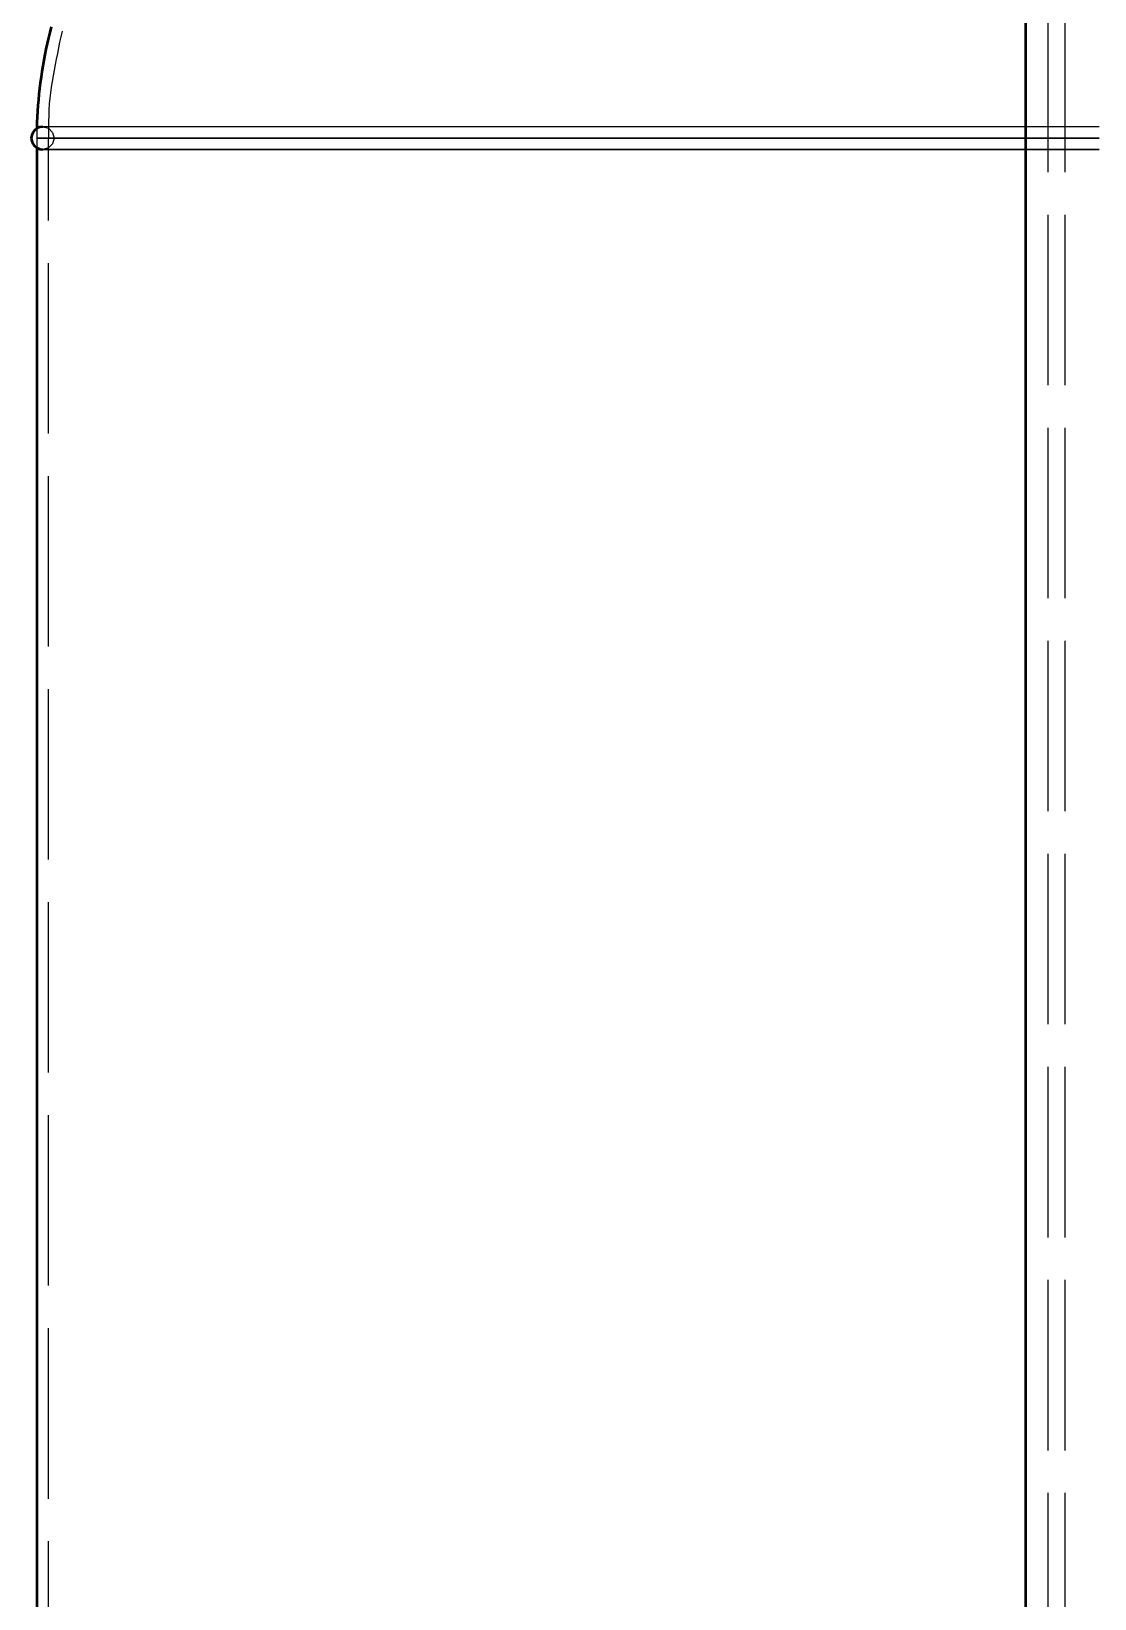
# Model space of a CAD drawing. Header units: millimetres. Extents: x 0 to 420, y 0 to 297.
# Drawn here: x 148.2 to 166.92, y 206.49 to 234.08 of the extents above; entities that cross this region are included whole.
import ezdxf

# ---------------------------------------------------------------- set-up
doc = ezdxf.new("R2010")
doc.units = ezdxf.units.MM
doc.linetypes.add('ISO02-TRAZOS', pattern=[3.75, 3, -0.75])
doc.layers.add('01-VISIBLE', color=7, linetype='CONTINUOUS', lineweight=50)
doc.layers.add('02-OCULTA', color=4, linetype='ISO02-TRAZOS', lineweight=25)

msp = doc.modelspace()

# ---------------------------------------------------------------- linework, layer by layer
at = {"layer": '01-VISIBLE'}
for p, q in [((165.698, 245.484), (165.698, 179.4)), ((148.298, 170.3), (148.298, 232.027))]:
    msp.add_line(p, q, dxfattribs=at)
for points in [[(148.3, 232.374), (148.303, 232.475), (148.307, 232.575), (148.313, 232.675), (148.32, 232.775), (148.328, 232.876), (148.338, 232.975), (148.349, 233.075), (148.361, 233.175), (148.375, 233.274), (148.389, 233.374), (148.406, 233.473), (148.423, 233.572), (148.442, 233.67), (148.462, 233.769), (148.483, 233.867), (148.505, 233.965), (148.529, 234.062), (148.554, 234.159)], [(148.398, 232.4), (148.347, 232.393), (148.298, 232.373), (148.257, 232.342), (148.225, 232.3), (148.205, 232.252), (148.198, 232.2)], [(148.198, 232.2), (148.205, 232.148), (148.225, 232.1), (148.257, 232.059), (148.298, 232.027), (148.347, 232.007), (148.398, 232)]]:
    msp.add_lwpolyline(points, dxfattribs=at)
at = {"layer": '02-OCULTA'}
for p, q in [((166.098, 141.6), (166.098, 244.395)), ((166.398, 141.6), (166.398, 244.395)), ((148.298, 232.027), (148.298, 232.2)), ((148.498, 137), (148.498, 232.2))]:
    msp.add_line(p, q, dxfattribs=at)
for points in [[(148.742, 234.083), (148.718, 233.985), (148.697, 233.887), (148.676, 233.789), (148.656, 233.691), (148.637, 233.593), (148.618, 233.494), (148.6, 233.396), (148.582, 233.297), (148.565, 233.198), (148.549, 233.1), (148.535, 233), (148.523, 232.901), (148.514, 232.801), (148.508, 232.701), (148.504, 232.601), (148.501, 232.501), (148.5, 232.401), (148.499, 232.3), (148.498, 232.2)], [(148.298, 232.2), (148.298, 232.229), (148.299, 232.258), (148.299, 232.287), (148.299, 232.316), (148.3, 232.345), (148.3, 232.374)], [(166.997, 232.4), (166.896, 232.4), (166.796, 232.4), (166.695, 232.4), (166.595, 232.4), (166.494, 232.4), (166.394, 232.4), (166.293, 232.4), (166.193, 232.4), (166.092, 232.4), (165.992, 232.4), (165.891, 232.4), (165.79, 232.4), (165.69, 232.4), (165.589, 232.4), (165.489, 232.4), (165.388, 232.4), (165.288, 232.4), (165.187, 232.4), (165.087, 232.4), (164.986, 232.4), (164.886, 232.4), (164.785, 232.4), (164.685, 232.4), (164.584, 232.4), (164.484, 232.4), (164.383, 232.4), (164.282, 232.4), (164.182, 232.4), (164.081, 232.4), (163.981, 232.4), (163.88, 232.4), (163.78, 232.4), (163.679, 232.4), (163.579, 232.4), (163.478, 232.4), (163.378, 232.4), (163.277, 232.4), (163.177, 232.4), (163.076, 232.4), (162.976, 232.4), (162.875, 232.4), (162.775, 232.4), (162.674, 232.4), (162.573, 232.4), (162.473, 232.4), (162.372, 232.4), (162.272, 232.4), (162.171, 232.4), (162.071, 232.4), (161.97, 232.4), (161.87, 232.4), (161.769, 232.4), (161.669, 232.4), (161.568, 232.4), (161.468, 232.4), (161.367, 232.4), (161.267, 232.4), (161.166, 232.4), (161.065, 232.4), (160.965, 232.4), (160.864, 232.4), (160.764, 232.4), (160.663, 232.4), (160.563, 232.4), (160.462, 232.4), (160.362, 232.4), (160.261, 232.4), (160.161, 232.4), (160.06, 232.4), (159.96, 232.4), (159.859, 232.4), (159.759, 232.4), (159.658, 232.4), (159.557, 232.4), (159.457, 232.4), (159.356, 232.4), (159.256, 232.4), (159.155, 232.4), (159.055, 232.4), (158.954, 232.4), (158.854, 232.4), (158.753, 232.4), (158.653, 232.4), (158.552, 232.4), (158.452, 232.4), (158.351, 232.4), (158.251, 232.4), (158.15, 232.4), (158.05, 232.4), (157.949, 232.4), (157.848, 232.4), (157.748, 232.4), (157.647, 232.4), (157.547, 232.4), (157.446, 232.4), (157.346, 232.4), (157.245, 232.4), (157.145, 232.4), (157.044, 232.4), (156.944, 232.4), (156.843, 232.4), (156.743, 232.4), (156.642, 232.4), (156.542, 232.4), (156.441, 232.4), (156.34, 232.4), (156.24, 232.4), (156.139, 232.4), (156.039, 232.4), (155.938, 232.4), (155.838, 232.4), (155.737, 232.4), (155.637, 232.4), (155.536, 232.4), (155.436, 232.4), (155.335, 232.4), (155.235, 232.4), (155.134, 232.4), (155.034, 232.4), (154.933, 232.4), (154.832, 232.4), (154.732, 232.4), (154.631, 232.4), (154.531, 232.4), (154.43, 232.4), (154.33, 232.4), (154.229, 232.4), (154.129, 232.4), (154.028, 232.4), (153.928, 232.4), (153.827, 232.4), (153.727, 232.4), (153.626, 232.4), (153.526, 232.4), (153.425, 232.4), (153.325, 232.4), (153.224, 232.4), (153.123, 232.4), (153.023, 232.4), (152.922, 232.4), (152.822, 232.4), (152.721, 232.4), (152.621, 232.4), (152.52, 232.4), (152.42, 232.4), (152.319, 232.4), (152.219, 232.4), (152.118, 232.4), (152.018, 232.4), (151.917, 232.4), (151.817, 232.4), (151.716, 232.4), (151.615, 232.4), (151.515, 232.4), (151.414, 232.4), (151.314, 232.4), (151.213, 232.4), (151.113, 232.4), (151.012, 232.4), (150.912, 232.4), (150.811, 232.4), (150.711, 232.4), (150.61, 232.4), (150.51, 232.4), (150.409, 232.4), (150.309, 232.4), (150.208, 232.4), (150.107, 232.4), (150.007, 232.4), (149.906, 232.4), (149.806, 232.4), (149.705, 232.4), (149.605, 232.4), (149.504, 232.4), (149.404, 232.4), (149.303, 232.4), (149.203, 232.4), (149.102, 232.4), (149.002, 232.4), (148.901, 232.4), (148.801, 232.4), (148.7, 232.4), (148.6, 232.4), (148.499, 232.4), (148.398, 232.4)], [(166.998, 232.4), (166.898, 232.4), (166.798, 232.4), (166.698, 232.4), (166.598, 232.4), (166.498, 232.4), (166.398, 232.4), (166.298, 232.4), (166.198, 232.4), (166.098, 232.4), (165.998, 232.4), (165.898, 232.4), (165.798, 232.4), (165.698, 232.4), (165.598, 232.4), (165.498, 232.4), (165.398, 232.4), (165.298, 232.4), (165.198, 232.4), (165.098, 232.4), (164.998, 232.4), (164.898, 232.4), (164.798, 232.4), (164.698, 232.4), (164.598, 232.4), (164.498, 232.4), (164.398, 232.4), (164.298, 232.4), (164.198, 232.4), (164.098, 232.4), (163.998, 232.4), (163.898, 232.4), (163.798, 232.4), (163.698, 232.4), (163.598, 232.4), (163.498, 232.4), (163.398, 232.4), (163.298, 232.4), (163.198, 232.4), (163.098, 232.4), (162.998, 232.4), (162.898, 232.4), (162.798, 232.4), (162.698, 232.4), (162.598, 232.4), (162.498, 232.4), (162.398, 232.4), (162.298, 232.4), (162.198, 232.4), (162.098, 232.4), (161.998, 232.4), (161.898, 232.4), (161.798, 232.4), (161.698, 232.4), (161.598, 232.4), (161.498, 232.4), (161.398, 232.4), (161.298, 232.4), (161.198, 232.4), (161.098, 232.4), (160.998, 232.4), (160.898, 232.4), (160.798, 232.4), (160.698, 232.4), (160.598, 232.4), (160.498, 232.4), (160.398, 232.4), (160.298, 232.4), (160.198, 232.4), (160.098, 232.4), (159.998, 232.4), (159.898, 232.4), (159.798, 232.4), (159.698, 232.4), (159.598, 232.4), (159.498, 232.4), (159.398, 232.4), (159.298, 232.4), (159.198, 232.4), (159.098, 232.4), (158.998, 232.4), (158.898, 232.4), (158.798, 232.4), (158.698, 232.4), (158.598, 232.4), (158.498, 232.4), (158.398, 232.4), (158.298, 232.4), (158.198, 232.4), (158.098, 232.4), (157.998, 232.4), (157.898, 232.4), (157.798, 232.4), (157.698, 232.4), (157.598, 232.4), (157.498, 232.4), (157.398, 232.4), (157.298, 232.4), (157.198, 232.4), (157.098, 232.4), (156.998, 232.4), (156.898, 232.4), (156.798, 232.4), (156.698, 232.4), (156.598, 232.4), (156.498, 232.4), (156.398, 232.4), (156.298, 232.4), (156.198, 232.4), (156.098, 232.4), (155.998, 232.4), (155.898, 232.4), (155.798, 232.4), (155.698, 232.4), (155.598, 232.4), (155.498, 232.4), (155.398, 232.4), (155.298, 232.4), (155.198, 232.4), (155.098, 232.4), (154.998, 232.4), (154.898, 232.4), (154.798, 232.4), (154.698, 232.4), (154.598, 232.4), (154.498, 232.4), (154.398, 232.4), (154.298, 232.4), (154.198, 232.4), (154.098, 232.4), (153.998, 232.4), (153.898, 232.4), (153.798, 232.4), (153.698, 232.4), (153.598, 232.4), (153.498, 232.4), (153.398, 232.4), (153.298, 232.4), (153.198, 232.4), (153.098, 232.4), (152.998, 232.4), (152.898, 232.4), (152.798, 232.4), (152.698, 232.4), (152.598, 232.4), (152.498, 232.4), (152.398, 232.4), (152.298, 232.4), (152.198, 232.4), (152.098, 232.4), (151.998, 232.4), (151.898, 232.4), (151.798, 232.4), (151.698, 232.4), (151.598, 232.4), (151.498, 232.4), (151.398, 232.4), (151.298, 232.4), (151.198, 232.4), (151.098, 232.4), (150.998, 232.4), (150.898, 232.4), (150.798, 232.4), (150.698, 232.4), (150.598, 232.4), (150.498, 232.4), (150.398, 232.4), (150.298, 232.4), (150.198, 232.4), (150.098, 232.4), (149.998, 232.4), (149.898, 232.4), (149.798, 232.4), (149.698, 232.4), (149.598, 232.4), (149.498, 232.4), (149.398, 232.4), (149.298, 232.4), (149.198, 232.4), (149.098, 232.4), (148.998, 232.4), (148.898, 232.4), (148.798, 232.4), (148.698, 232.4), (148.598, 232.4), (148.498, 232.4), (148.398, 232.4)], [(148.398, 232.4), (148.498, 232.373), (148.572, 232.3), (148.598, 232.2), (148.572, 232.1), (148.498, 232.027), (148.398, 232)], [(166.998, 232.2), (166.898, 232.2), (166.798, 232.2), (166.698, 232.2), (166.598, 232.2), (166.498, 232.2), (166.398, 232.2), (166.298, 232.2), (166.198, 232.2), (166.098, 232.2), (165.998, 232.2), (165.898, 232.2), (165.798, 232.2), (165.698, 232.2), (165.598, 232.2), (165.498, 232.2), (165.398, 232.2), (165.298, 232.2), (165.198, 232.2), (165.098, 232.2), (164.998, 232.2), (164.898, 232.2), (164.798, 232.2), (164.698, 232.2), (164.598, 232.2), (164.498, 232.2), (164.398, 232.2), (164.298, 232.2), (164.198, 232.2), (164.098, 232.2), (163.998, 232.2), (163.898, 232.2), (163.798, 232.2), (163.698, 232.2), (163.598, 232.2), (163.498, 232.2), (163.398, 232.2), (163.298, 232.2), (163.198, 232.2), (163.098, 232.2), (162.998, 232.2), (162.898, 232.2), (162.798, 232.2), (162.698, 232.2), (162.598, 232.2), (162.498, 232.2), (162.398, 232.2), (162.298, 232.2), (162.198, 232.2), (162.098, 232.2), (161.998, 232.2), (161.898, 232.2), (161.798, 232.2), (161.698, 232.2), (161.598, 232.2), (161.498, 232.2), (161.398, 232.2), (161.298, 232.2), (161.198, 232.2), (161.098, 232.2), (160.998, 232.2), (160.898, 232.2), (160.798, 232.2), (160.698, 232.2), (160.598, 232.2), (160.498, 232.2), (160.398, 232.2), (160.298, 232.2), (160.198, 232.2), (160.098, 232.2), (159.998, 232.2), (159.898, 232.2), (159.798, 232.2), (159.698, 232.2), (159.598, 232.2), (159.498, 232.2), (159.398, 232.2), (159.298, 232.2), (159.198, 232.2), (159.098, 232.2), (158.998, 232.2), (158.898, 232.2), (158.798, 232.2), (158.698, 232.2), (158.598, 232.2), (158.498, 232.2), (158.398, 232.2), (158.298, 232.2), (158.198, 232.2), (158.098, 232.2), (157.998, 232.2), (157.898, 232.2), (157.798, 232.2), (157.698, 232.2), (157.598, 232.2), (157.498, 232.2), (157.398, 232.2), (157.298, 232.2), (157.198, 232.2), (157.098, 232.2), (156.998, 232.2), (156.898, 232.2), (156.798, 232.2), (156.698, 232.2), (156.598, 232.2), (156.498, 232.2), (156.398, 232.2), (156.298, 232.2), (156.198, 232.2), (156.098, 232.2), (155.998, 232.2), (155.898, 232.2), (155.798, 232.2), (155.698, 232.2), (155.598, 232.2), (155.498, 232.2), (155.398, 232.2), (155.298, 232.2), (155.198, 232.2), (155.098, 232.2), (154.998, 232.2), (154.898, 232.2), (154.798, 232.2), (154.698, 232.2), (154.598, 232.2), (154.498, 232.2), (154.398, 232.2), (154.298, 232.2), (154.198, 232.2), (154.098, 232.2), (153.998, 232.2), (153.898, 232.2), (153.798, 232.2), (153.698, 232.2), (153.598, 232.2), (153.498, 232.2), (153.398, 232.2), (153.298, 232.2), (153.198, 232.2), (153.098, 232.2), (152.998, 232.2), (152.898, 232.2), (152.798, 232.2), (152.698, 232.2), (152.598, 232.2), (152.498, 232.2), (152.398, 232.2), (152.298, 232.2), (152.198, 232.2), (152.098, 232.2), (151.998, 232.2), (151.898, 232.2), (151.798, 232.2), (151.698, 232.2), (151.598, 232.2), (151.498, 232.2), (151.398, 232.2), (151.298, 232.2), (151.198, 232.2), (151.098, 232.2), (150.998, 232.2), (150.898, 232.2), (150.798, 232.2), (150.698, 232.2), (150.598, 232.2), (150.498, 232.2), (150.398, 232.2), (150.298, 232.2), (150.198, 232.2), (150.098, 232.2), (149.998, 232.2), (149.898, 232.2), (149.798, 232.2), (149.698, 232.2), (149.598, 232.2), (149.498, 232.2), (149.398, 232.2), (149.298, 232.2), (149.198, 232.2), (149.098, 232.2), (148.998, 232.2), (148.898, 232.2), (148.798, 232.2), (148.698, 232.2), (148.598, 232.2), (148.498, 232.2), (148.398, 232.2), (148.298, 232.2)], [(148.298, 232.2), (148.398, 232.2), (148.498, 232.2), (148.598, 232.2), (148.698, 232.2), (148.798, 232.2), (148.898, 232.2), (148.998, 232.2), (149.098, 232.2), (149.198, 232.2), (149.298, 232.2), (149.398, 232.2), (149.498, 232.2), (149.598, 232.2), (149.698, 232.2), (149.798, 232.2), (149.898, 232.2), (149.998, 232.2), (150.098, 232.2), (150.198, 232.2), (150.298, 232.2), (150.398, 232.2), (150.498, 232.2), (150.598, 232.2), (150.698, 232.2), (150.798, 232.2), (150.898, 232.2), (150.998, 232.2), (151.098, 232.2), (151.198, 232.2), (151.298, 232.2), (151.398, 232.2), (151.498, 232.2), (151.598, 232.2), (151.698, 232.2), (151.798, 232.2), (151.898, 232.2), (151.998, 232.2), (152.098, 232.2), (152.198, 232.2), (152.298, 232.2), (152.398, 232.2), (152.498, 232.2), (152.598, 232.2), (152.698, 232.2), (152.798, 232.2), (152.898, 232.2), (152.998, 232.2), (153.098, 232.2), (153.198, 232.2), (153.298, 232.2), (153.398, 232.2), (153.498, 232.2), (153.598, 232.2), (153.698, 232.2), (153.798, 232.2), (153.898, 232.2), (153.998, 232.2), (154.098, 232.2), (154.198, 232.2), (154.298, 232.2), (154.398, 232.2), (154.498, 232.2), (154.598, 232.2), (154.698, 232.2), (154.798, 232.2), (154.898, 232.2), (154.998, 232.2), (155.098, 232.2), (155.198, 232.2), (155.298, 232.2), (155.398, 232.2), (155.498, 232.2), (155.598, 232.2), (155.698, 232.2), (155.798, 232.2), (155.898, 232.2), (155.998, 232.2), (156.098, 232.2), (156.198, 232.2), (156.298, 232.2), (156.398, 232.2), (156.498, 232.2), (156.598, 232.2), (156.698, 232.2), (156.798, 232.2), (156.898, 232.2), (156.998, 232.2), (157.098, 232.2), (157.198, 232.2), (157.298, 232.2), (157.398, 232.2), (157.498, 232.2), (157.598, 232.2), (157.698, 232.2), (157.798, 232.2), (157.898, 232.2), (157.998, 232.2), (158.098, 232.2), (158.198, 232.2), (158.298, 232.2), (158.398, 232.2), (158.498, 232.2), (158.598, 232.2), (158.698, 232.2), (158.798, 232.2), (158.898, 232.2), (158.998, 232.2), (159.098, 232.2), (159.198, 232.2), (159.298, 232.2), (159.398, 232.2), (159.498, 232.2), (159.598, 232.2), (159.698, 232.2), (159.798, 232.2), (159.898, 232.2), (159.998, 232.2), (160.098, 232.2), (160.198, 232.2), (160.298, 232.2), (160.398, 232.2), (160.498, 232.2), (160.598, 232.2), (160.698, 232.2), (160.798, 232.2), (160.898, 232.2), (160.998, 232.2), (161.098, 232.2), (161.198, 232.2), (161.298, 232.2), (161.398, 232.2), (161.498, 232.2), (161.598, 232.2), (161.698, 232.2), (161.798, 232.2), (161.898, 232.2), (161.998, 232.2), (162.098, 232.2), (162.198, 232.2), (162.298, 232.2), (162.398, 232.2), (162.498, 232.2), (162.598, 232.2), (162.698, 232.2), (162.798, 232.2), (162.898, 232.2), (162.998, 232.2), (163.098, 232.2), (163.198, 232.2), (163.298, 232.2), (163.398, 232.2), (163.498, 232.2), (163.598, 232.2), (163.698, 232.2), (163.798, 232.2), (163.898, 232.2), (163.998, 232.2), (164.098, 232.2), (164.198, 232.2), (164.298, 232.2), (164.398, 232.2), (164.498, 232.2), (164.598, 232.2), (164.698, 232.2), (164.798, 232.2), (164.898, 232.2), (164.998, 232.2), (165.098, 232.2), (165.198, 232.2), (165.298, 232.2), (165.398, 232.2), (165.498, 232.2), (165.598, 232.2), (165.698, 232.2), (165.798, 232.2), (165.898, 232.2), (165.998, 232.2), (166.098, 232.2), (166.198, 232.2), (166.298, 232.2), (166.398, 232.2), (166.498, 232.2), (166.598, 232.2), (166.698, 232.2), (166.798, 232.2), (166.898, 232.2), (166.998, 232.2)], [(166.998, 232.2), (166.898, 232.2), (166.798, 232.2), (166.698, 232.2), (166.598, 232.2), (166.498, 232.2), (166.398, 232.2), (166.298, 232.2), (166.198, 232.2), (166.098, 232.2), (165.998, 232.2), (165.898, 232.2), (165.798, 232.2), (165.698, 232.2), (165.598, 232.2), (165.498, 232.2), (165.398, 232.2), (165.298, 232.2), (165.198, 232.2), (165.098, 232.2), (164.998, 232.2), (164.898, 232.2), (164.798, 232.2), (164.698, 232.2), (164.598, 232.2), (164.498, 232.2), (164.398, 232.2), (164.298, 232.2), (164.198, 232.2), (164.098, 232.2), (163.998, 232.2), (163.898, 232.2), (163.798, 232.2), (163.698, 232.2), (163.598, 232.2), (163.498, 232.2), (163.398, 232.2), (163.298, 232.2), (163.198, 232.2), (163.098, 232.2), (162.998, 232.2), (162.898, 232.2), (162.798, 232.2), (162.698, 232.2), (162.598, 232.2), (162.498, 232.2), (162.398, 232.2), (162.298, 232.2), (162.198, 232.2), (162.098, 232.2), (161.998, 232.2), (161.898, 232.2), (161.798, 232.2), (161.698, 232.2), (161.598, 232.2), (161.498, 232.2), (161.398, 232.2), (161.298, 232.2), (161.198, 232.2), (161.098, 232.2), (160.998, 232.2), (160.898, 232.2), (160.798, 232.2), (160.698, 232.2), (160.598, 232.2), (160.498, 232.2), (160.398, 232.2), (160.298, 232.2), (160.198, 232.2), (160.098, 232.2), (159.998, 232.2), (159.898, 232.2), (159.798, 232.2), (159.698, 232.2), (159.598, 232.2), (159.498, 232.2), (159.398, 232.2), (159.298, 232.2), (159.198, 232.2), (159.098, 232.2), (158.998, 232.2), (158.898, 232.2), (158.798, 232.2), (158.698, 232.2), (158.598, 232.2), (158.498, 232.2), (158.398, 232.2), (158.298, 232.2), (158.198, 232.2), (158.098, 232.2), (157.998, 232.2), (157.898, 232.2), (157.798, 232.2), (157.698, 232.2), (157.598, 232.2), (157.498, 232.2), (157.398, 232.2), (157.298, 232.2), (157.198, 232.2), (157.098, 232.2), (156.998, 232.2), (156.898, 232.2), (156.798, 232.2), (156.698, 232.2), (156.598, 232.2), (156.498, 232.2), (156.398, 232.2), (156.298, 232.2), (156.198, 232.2), (156.098, 232.2), (155.998, 232.2), (155.898, 232.2), (155.798, 232.2), (155.698, 232.2), (155.598, 232.2), (155.498, 232.2), (155.398, 232.2), (155.298, 232.2), (155.198, 232.2), (155.098, 232.2), (154.998, 232.2), (154.898, 232.2), (154.798, 232.2), (154.698, 232.2), (154.598, 232.2), (154.498, 232.2), (154.398, 232.2), (154.298, 232.2), (154.198, 232.2), (154.098, 232.2), (153.998, 232.2), (153.898, 232.2), (153.798, 232.2), (153.698, 232.2), (153.598, 232.2), (153.498, 232.2), (153.398, 232.2), (153.298, 232.2), (153.198, 232.2), (153.098, 232.2), (152.998, 232.2), (152.898, 232.2), (152.798, 232.2), (152.698, 232.2), (152.598, 232.2), (152.498, 232.2), (152.398, 232.2), (152.298, 232.2), (152.198, 232.2), (152.098, 232.2), (151.998, 232.2), (151.898, 232.2), (151.798, 232.2), (151.698, 232.2), (151.598, 232.2), (151.498, 232.2), (151.398, 232.2), (151.298, 232.2), (151.198, 232.2), (151.098, 232.2), (150.998, 232.2), (150.898, 232.2), (150.798, 232.2), (150.698, 232.2), (150.598, 232.2), (150.498, 232.2), (150.398, 232.2), (150.298, 232.2), (150.198, 232.2), (150.098, 232.2), (149.998, 232.2), (149.898, 232.2), (149.798, 232.2), (149.698, 232.2), (149.598, 232.2), (149.498, 232.2), (149.398, 232.2), (149.298, 232.2), (149.198, 232.2), (149.098, 232.2), (148.998, 232.2), (148.898, 232.2), (148.798, 232.2), (148.698, 232.2), (148.598, 232.2), (148.498, 232.2), (148.398, 232.2), (148.298, 232.2)], [(148.298, 232.2), (148.398, 232.2), (148.498, 232.2), (148.598, 232.2), (148.698, 232.2), (148.798, 232.2), (148.898, 232.2), (148.998, 232.2), (149.098, 232.2), (149.198, 232.2), (149.298, 232.2), (149.398, 232.2), (149.498, 232.2), (149.598, 232.2), (149.698, 232.2), (149.798, 232.2), (149.898, 232.2), (149.998, 232.2), (150.098, 232.2), (150.198, 232.2), (150.298, 232.2), (150.398, 232.2), (150.498, 232.2), (150.598, 232.2), (150.698, 232.2), (150.798, 232.2), (150.898, 232.2), (150.998, 232.2), (151.098, 232.2), (151.198, 232.2), (151.298, 232.2), (151.398, 232.2), (151.498, 232.2), (151.598, 232.2), (151.698, 232.2), (151.798, 232.2), (151.898, 232.2), (151.998, 232.2), (152.098, 232.2), (152.198, 232.2), (152.298, 232.2), (152.398, 232.2), (152.498, 232.2), (152.598, 232.2), (152.698, 232.2), (152.798, 232.2), (152.898, 232.2), (152.998, 232.2), (153.098, 232.2), (153.198, 232.2), (153.298, 232.2), (153.398, 232.2), (153.498, 232.2), (153.598, 232.2), (153.698, 232.2), (153.798, 232.2), (153.898, 232.2), (153.998, 232.2), (154.098, 232.2), (154.198, 232.2), (154.298, 232.2), (154.398, 232.2), (154.498, 232.2), (154.598, 232.2), (154.698, 232.2), (154.798, 232.2), (154.898, 232.2), (154.998, 232.2), (155.098, 232.2), (155.198, 232.2), (155.298, 232.2), (155.398, 232.2), (155.498, 232.2), (155.598, 232.2), (155.698, 232.2), (155.798, 232.2), (155.898, 232.2), (155.998, 232.2), (156.098, 232.2), (156.198, 232.2), (156.298, 232.2), (156.398, 232.2), (156.498, 232.2), (156.598, 232.2), (156.698, 232.2), (156.798, 232.2), (156.898, 232.2), (156.998, 232.2), (157.098, 232.2), (157.198, 232.2), (157.298, 232.2), (157.398, 232.2), (157.498, 232.2), (157.598, 232.2), (157.698, 232.2), (157.798, 232.2), (157.898, 232.2), (157.998, 232.2), (158.098, 232.2), (158.198, 232.2), (158.298, 232.2), (158.398, 232.2), (158.498, 232.2), (158.598, 232.2), (158.698, 232.2), (158.798, 232.2), (158.898, 232.2), (158.998, 232.2), (159.098, 232.2), (159.198, 232.2), (159.298, 232.2), (159.398, 232.2), (159.498, 232.2), (159.598, 232.2), (159.698, 232.2), (159.798, 232.2), (159.898, 232.2), (159.998, 232.2), (160.098, 232.2), (160.198, 232.2), (160.298, 232.2), (160.398, 232.2), (160.498, 232.2), (160.598, 232.2), (160.698, 232.2), (160.798, 232.2), (160.898, 232.2), (160.998, 232.2), (161.098, 232.2), (161.198, 232.2), (161.298, 232.2), (161.398, 232.2), (161.498, 232.2), (161.598, 232.2), (161.698, 232.2), (161.798, 232.2), (161.898, 232.2), (161.998, 232.2), (162.098, 232.2), (162.198, 232.2), (162.298, 232.2), (162.398, 232.2), (162.498, 232.2), (162.598, 232.2), (162.698, 232.2), (162.798, 232.2), (162.898, 232.2), (162.998, 232.2), (163.098, 232.2), (163.198, 232.2), (163.298, 232.2), (163.398, 232.2), (163.498, 232.2), (163.598, 232.2), (163.698, 232.2), (163.798, 232.2), (163.898, 232.2), (163.998, 232.2), (164.098, 232.2), (164.198, 232.2), (164.298, 232.2), (164.398, 232.2), (164.498, 232.2), (164.598, 232.2), (164.698, 232.2), (164.798, 232.2), (164.898, 232.2), (164.998, 232.2), (165.098, 232.2), (165.198, 232.2), (165.298, 232.2), (165.398, 232.2), (165.498, 232.2), (165.598, 232.2), (165.698, 232.2), (165.798, 232.2), (165.898, 232.2), (165.998, 232.2), (166.098, 232.2), (166.198, 232.2), (166.298, 232.2), (166.398, 232.2), (166.498, 232.2), (166.598, 232.2), (166.698, 232.2), (166.798, 232.2), (166.898, 232.2), (166.998, 232.2)], [(166.998, 232.2), (166.898, 232.2), (166.798, 232.2), (166.698, 232.2), (166.598, 232.2), (166.498, 232.2), (166.398, 232.2), (166.298, 232.2), (166.198, 232.2), (166.098, 232.2), (165.998, 232.2), (165.898, 232.2), (165.798, 232.2), (165.698, 232.2), (165.598, 232.2), (165.498, 232.2), (165.398, 232.2), (165.298, 232.2), (165.198, 232.2), (165.098, 232.2), (164.998, 232.2), (164.898, 232.2), (164.798, 232.2), (164.698, 232.2), (164.598, 232.2), (164.498, 232.2), (164.398, 232.2), (164.298, 232.2), (164.198, 232.2), (164.098, 232.2), (163.998, 232.2), (163.898, 232.2), (163.798, 232.2), (163.698, 232.2), (163.598, 232.2), (163.498, 232.2), (163.398, 232.2), (163.298, 232.2), (163.198, 232.2), (163.098, 232.2), (162.998, 232.2), (162.898, 232.2), (162.798, 232.2), (162.698, 232.2), (162.598, 232.2), (162.498, 232.2), (162.398, 232.2), (162.298, 232.2), (162.198, 232.2), (162.098, 232.2), (161.998, 232.2), (161.898, 232.2), (161.798, 232.2), (161.698, 232.2), (161.598, 232.2), (161.498, 232.2), (161.398, 232.2), (161.298, 232.2), (161.198, 232.2), (161.098, 232.2), (160.998, 232.2), (160.898, 232.2), (160.798, 232.2), (160.698, 232.2), (160.598, 232.2), (160.498, 232.2), (160.398, 232.2), (160.298, 232.2), (160.198, 232.2), (160.098, 232.2), (159.998, 232.2), (159.898, 232.2), (159.798, 232.2), (159.698, 232.2), (159.598, 232.2), (159.498, 232.2), (159.398, 232.2), (159.298, 232.2), (159.198, 232.2), (159.098, 232.2), (158.998, 232.2), (158.898, 232.2), (158.798, 232.2), (158.698, 232.2), (158.598, 232.2), (158.498, 232.2), (158.398, 232.2), (158.298, 232.2), (158.198, 232.2), (158.098, 232.2), (157.998, 232.2), (157.898, 232.2), (157.798, 232.2), (157.698, 232.2), (157.598, 232.2), (157.498, 232.2), (157.398, 232.2), (157.298, 232.2), (157.198, 232.2), (157.098, 232.2), (156.998, 232.2), (156.898, 232.2), (156.798, 232.2), (156.698, 232.2), (156.598, 232.2), (156.498, 232.2), (156.398, 232.2), (156.298, 232.2), (156.198, 232.2), (156.098, 232.2), (155.998, 232.2), (155.898, 232.2), (155.798, 232.2), (155.698, 232.2), (155.598, 232.2), (155.498, 232.2), (155.398, 232.2), (155.298, 232.2), (155.198, 232.2), (155.098, 232.2), (154.998, 232.2), (154.898, 232.2), (154.798, 232.2), (154.698, 232.2), (154.598, 232.2), (154.498, 232.2), (154.398, 232.2), (154.298, 232.2), (154.198, 232.2), (154.098, 232.2), (153.998, 232.2), (153.898, 232.2), (153.798, 232.2), (153.698, 232.2), (153.598, 232.2), (153.498, 232.2), (153.398, 232.2), (153.298, 232.2), (153.198, 232.2), (153.098, 232.2), (152.998, 232.2), (152.898, 232.2), (152.798, 232.2), (152.698, 232.2), (152.598, 232.2), (152.498, 232.2), (152.398, 232.2), (152.298, 232.2), (152.198, 232.2), (152.098, 232.2), (151.998, 232.2), (151.898, 232.2), (151.798, 232.2), (151.698, 232.2), (151.598, 232.2), (151.498, 232.2), (151.398, 232.2), (151.298, 232.2), (151.198, 232.2), (151.098, 232.2), (150.998, 232.2), (150.898, 232.2), (150.798, 232.2), (150.698, 232.2), (150.598, 232.2), (150.498, 232.2), (150.398, 232.2), (150.298, 232.2), (150.198, 232.2), (150.098, 232.2), (149.998, 232.2), (149.898, 232.2), (149.798, 232.2), (149.698, 232.2), (149.598, 232.2), (149.498, 232.2), (149.398, 232.2), (149.298, 232.2), (149.198, 232.2), (149.098, 232.2), (148.998, 232.2), (148.898, 232.2), (148.798, 232.2), (148.698, 232.2), (148.598, 232.2), (148.498, 232.2)], [(148.498, 232.2), (148.598, 232.2), (148.698, 232.2), (148.798, 232.2), (148.898, 232.2), (148.998, 232.2), (149.098, 232.2), (149.198, 232.2), (149.298, 232.2), (149.398, 232.2), (149.498, 232.2), (149.598, 232.2), (149.698, 232.2), (149.798, 232.2), (149.898, 232.2), (149.998, 232.2), (150.098, 232.2), (150.198, 232.2), (150.298, 232.2), (150.398, 232.2), (150.498, 232.2), (150.598, 232.2), (150.698, 232.2), (150.798, 232.2), (150.898, 232.2), (150.998, 232.2), (151.098, 232.2), (151.198, 232.2), (151.298, 232.2), (151.398, 232.2), (151.498, 232.2), (151.598, 232.2), (151.698, 232.2), (151.798, 232.2), (151.898, 232.2), (151.998, 232.2), (152.098, 232.2), (152.198, 232.2), (152.298, 232.2), (152.398, 232.2), (152.498, 232.2), (152.598, 232.2), (152.698, 232.2), (152.798, 232.2), (152.898, 232.2), (152.998, 232.2), (153.098, 232.2), (153.198, 232.2), (153.298, 232.2), (153.398, 232.2), (153.498, 232.2), (153.598, 232.2), (153.698, 232.2), (153.798, 232.2), (153.898, 232.2), (153.998, 232.2), (154.098, 232.2), (154.198, 232.2), (154.298, 232.2), (154.398, 232.2), (154.498, 232.2), (154.598, 232.2), (154.698, 232.2), (154.798, 232.2), (154.898, 232.2), (154.998, 232.2), (155.098, 232.2), (155.198, 232.2), (155.298, 232.2), (155.398, 232.2), (155.498, 232.2), (155.598, 232.2), (155.698, 232.2), (155.798, 232.2), (155.898, 232.2), (155.998, 232.2), (156.098, 232.2), (156.198, 232.2), (156.298, 232.2), (156.398, 232.2), (156.498, 232.2), (156.598, 232.2), (156.698, 232.2), (156.798, 232.2), (156.898, 232.2), (156.998, 232.2), (157.098, 232.2), (157.198, 232.2), (157.298, 232.2), (157.398, 232.2), (157.498, 232.2), (157.598, 232.2), (157.698, 232.2), (157.798, 232.2), (157.898, 232.2), (157.998, 232.2), (158.098, 232.2), (158.198, 232.2), (158.298, 232.2), (158.398, 232.2), (158.498, 232.2), (158.598, 232.2), (158.698, 232.2), (158.798, 232.2), (158.898, 232.2), (158.998, 232.2), (159.098, 232.2), (159.198, 232.2), (159.298, 232.2), (159.398, 232.2), (159.498, 232.2), (159.598, 232.2), (159.698, 232.2), (159.798, 232.2), (159.898, 232.2), (159.998, 232.2), (160.098, 232.2), (160.198, 232.2), (160.298, 232.2), (160.398, 232.2), (160.498, 232.2), (160.598, 232.2), (160.698, 232.2), (160.798, 232.2), (160.898, 232.2), (160.998, 232.2), (161.098, 232.2), (161.198, 232.2), (161.298, 232.2), (161.398, 232.2), (161.498, 232.2), (161.598, 232.2), (161.698, 232.2), (161.798, 232.2), (161.898, 232.2), (161.998, 232.2), (162.098, 232.2), (162.198, 232.2), (162.298, 232.2), (162.398, 232.2), (162.498, 232.2), (162.598, 232.2), (162.698, 232.2), (162.798, 232.2), (162.898, 232.2), (162.998, 232.2), (163.098, 232.2), (163.198, 232.2), (163.298, 232.2), (163.398, 232.2), (163.498, 232.2), (163.598, 232.2), (163.698, 232.2), (163.798, 232.2), (163.898, 232.2), (163.998, 232.2), (164.098, 232.2), (164.198, 232.2), (164.298, 232.2), (164.398, 232.2), (164.498, 232.2), (164.598, 232.2), (164.698, 232.2), (164.798, 232.2), (164.898, 232.2), (164.998, 232.2), (165.098, 232.2), (165.198, 232.2), (165.298, 232.2), (165.398, 232.2), (165.498, 232.2), (165.598, 232.2), (165.698, 232.2), (165.798, 232.2), (165.898, 232.2), (165.998, 232.2), (166.098, 232.2), (166.198, 232.2), (166.298, 232.2), (166.398, 232.2), (166.498, 232.2), (166.598, 232.2), (166.698, 232.2), (166.798, 232.2), (166.898, 232.2), (166.998, 232.2)], [(166.998, 232.2), (166.898, 232.2), (166.798, 232.2), (166.698, 232.2), (166.598, 232.2), (166.498, 232.2), (166.398, 232.2), (166.298, 232.2), (166.198, 232.2), (166.098, 232.2), (165.998, 232.2), (165.898, 232.2), (165.798, 232.2), (165.698, 232.2), (165.598, 232.2), (165.498, 232.2), (165.398, 232.2), (165.298, 232.2), (165.198, 232.2), (165.098, 232.2), (164.998, 232.2), (164.898, 232.2), (164.798, 232.2), (164.698, 232.2), (164.598, 232.2), (164.498, 232.2), (164.398, 232.2), (164.298, 232.2), (164.198, 232.2), (164.098, 232.2), (163.998, 232.2), (163.898, 232.2), (163.798, 232.2), (163.698, 232.2), (163.598, 232.2), (163.498, 232.2), (163.398, 232.2), (163.298, 232.2), (163.198, 232.2), (163.098, 232.2), (162.998, 232.2), (162.898, 232.2), (162.798, 232.2), (162.698, 232.2), (162.598, 232.2), (162.498, 232.2), (162.398, 232.2), (162.298, 232.2), (162.198, 232.2), (162.098, 232.2), (161.998, 232.2), (161.898, 232.2), (161.798, 232.2), (161.698, 232.2), (161.598, 232.2), (161.498, 232.2), (161.398, 232.2), (161.298, 232.2), (161.198, 232.2), (161.098, 232.2), (160.998, 232.2), (160.898, 232.2), (160.798, 232.2), (160.698, 232.2), (160.598, 232.2), (160.498, 232.2), (160.398, 232.2), (160.298, 232.2), (160.198, 232.2), (160.098, 232.2), (159.998, 232.2), (159.898, 232.2), (159.798, 232.2), (159.698, 232.2), (159.598, 232.2), (159.498, 232.2), (159.398, 232.2), (159.298, 232.2), (159.198, 232.2), (159.098, 232.2), (158.998, 232.2), (158.898, 232.2), (158.798, 232.2), (158.698, 232.2), (158.598, 232.2), (158.498, 232.2), (158.398, 232.2), (158.298, 232.2), (158.198, 232.2), (158.098, 232.2), (157.998, 232.2), (157.898, 232.2), (157.798, 232.2), (157.698, 232.2), (157.598, 232.2), (157.498, 232.2), (157.398, 232.2), (157.298, 232.2), (157.198, 232.2), (157.098, 232.2), (156.998, 232.2), (156.898, 232.2), (156.798, 232.2), (156.698, 232.2), (156.598, 232.2), (156.498, 232.2), (156.398, 232.2), (156.298, 232.2), (156.198, 232.2), (156.098, 232.2), (155.998, 232.2), (155.898, 232.2), (155.798, 232.2), (155.698, 232.2), (155.598, 232.2), (155.498, 232.2), (155.398, 232.2), (155.298, 232.2), (155.198, 232.2), (155.098, 232.2), (154.998, 232.2), (154.898, 232.2), (154.798, 232.2), (154.698, 232.2), (154.598, 232.2), (154.498, 232.2), (154.398, 232.2), (154.298, 232.2), (154.198, 232.2), (154.098, 232.2), (153.998, 232.2), (153.898, 232.2), (153.798, 232.2), (153.698, 232.2), (153.598, 232.2), (153.498, 232.2), (153.398, 232.2), (153.298, 232.2), (153.198, 232.2), (153.098, 232.2), (152.998, 232.2), (152.898, 232.2), (152.798, 232.2), (152.698, 232.2), (152.598, 232.2), (152.498, 232.2), (152.398, 232.2), (152.298, 232.2), (152.198, 232.2), (152.098, 232.2), (151.998, 232.2), (151.898, 232.2), (151.798, 232.2), (151.698, 232.2), (151.598, 232.2), (151.498, 232.2), (151.398, 232.2), (151.298, 232.2), (151.198, 232.2), (151.098, 232.2), (150.998, 232.2), (150.898, 232.2), (150.798, 232.2), (150.698, 232.2), (150.598, 232.2), (150.498, 232.2), (150.398, 232.2), (150.298, 232.2), (150.198, 232.2), (150.098, 232.2), (149.998, 232.2), (149.898, 232.2), (149.798, 232.2), (149.698, 232.2), (149.598, 232.2), (149.498, 232.2), (149.398, 232.2), (149.298, 232.2), (149.198, 232.2), (149.098, 232.2), (148.998, 232.2), (148.898, 232.2), (148.798, 232.2), (148.698, 232.2), (148.598, 232.2), (148.498, 232.2)], [(148.498, 232.2), (148.598, 232.2), (148.698, 232.2), (148.798, 232.2), (148.898, 232.2), (148.998, 232.2), (149.098, 232.2), (149.198, 232.2), (149.298, 232.2), (149.398, 232.2), (149.498, 232.2), (149.598, 232.2), (149.698, 232.2), (149.798, 232.2), (149.898, 232.2), (149.998, 232.2), (150.098, 232.2), (150.198, 232.2), (150.298, 232.2), (150.398, 232.2), (150.498, 232.2), (150.598, 232.2), (150.698, 232.2), (150.798, 232.2), (150.898, 232.2), (150.998, 232.2), (151.098, 232.2), (151.198, 232.2), (151.298, 232.2), (151.398, 232.2), (151.498, 232.2), (151.598, 232.2), (151.698, 232.2), (151.798, 232.2), (151.898, 232.2), (151.998, 232.2), (152.098, 232.2), (152.198, 232.2), (152.298, 232.2), (152.398, 232.2), (152.498, 232.2), (152.598, 232.2), (152.698, 232.2), (152.798, 232.2), (152.898, 232.2), (152.998, 232.2), (153.098, 232.2), (153.198, 232.2), (153.298, 232.2), (153.398, 232.2), (153.498, 232.2), (153.598, 232.2), (153.698, 232.2), (153.798, 232.2), (153.898, 232.2), (153.998, 232.2), (154.098, 232.2), (154.198, 232.2), (154.298, 232.2), (154.398, 232.2), (154.498, 232.2), (154.598, 232.2), (154.698, 232.2), (154.798, 232.2), (154.898, 232.2), (154.998, 232.2), (155.098, 232.2), (155.198, 232.2), (155.298, 232.2), (155.398, 232.2), (155.498, 232.2), (155.598, 232.2), (155.698, 232.2), (155.798, 232.2), (155.898, 232.2), (155.998, 232.2), (156.098, 232.2), (156.198, 232.2), (156.298, 232.2), (156.398, 232.2), (156.498, 232.2), (156.598, 232.2), (156.698, 232.2), (156.798, 232.2), (156.898, 232.2), (156.998, 232.2), (157.098, 232.2), (157.198, 232.2), (157.298, 232.2), (157.398, 232.2), (157.498, 232.2), (157.598, 232.2), (157.698, 232.2), (157.798, 232.2), (157.898, 232.2), (157.998, 232.2), (158.098, 232.2), (158.198, 232.2), (158.298, 232.2), (158.398, 232.2), (158.498, 232.2), (158.598, 232.2), (158.698, 232.2), (158.798, 232.2), (158.898, 232.2), (158.998, 232.2), (159.098, 232.2), (159.198, 232.2), (159.298, 232.2), (159.398, 232.2), (159.498, 232.2), (159.598, 232.2), (159.698, 232.2), (159.798, 232.2), (159.898, 232.2), (159.998, 232.2), (160.098, 232.2), (160.198, 232.2), (160.298, 232.2), (160.398, 232.2), (160.498, 232.2), (160.598, 232.2), (160.698, 232.2), (160.798, 232.2), (160.898, 232.2), (160.998, 232.2), (161.098, 232.2), (161.198, 232.2), (161.298, 232.2), (161.398, 232.2), (161.498, 232.2), (161.598, 232.2), (161.698, 232.2), (161.798, 232.2), (161.898, 232.2), (161.998, 232.2), (162.098, 232.2), (162.198, 232.2), (162.298, 232.2), (162.398, 232.2), (162.498, 232.2), (162.598, 232.2), (162.698, 232.2), (162.798, 232.2), (162.898, 232.2), (162.998, 232.2), (163.098, 232.2), (163.198, 232.2), (163.298, 232.2), (163.398, 232.2), (163.498, 232.2), (163.598, 232.2), (163.698, 232.2), (163.798, 232.2), (163.898, 232.2), (163.998, 232.2), (164.098, 232.2), (164.198, 232.2), (164.298, 232.2), (164.398, 232.2), (164.498, 232.2), (164.598, 232.2), (164.698, 232.2), (164.798, 232.2), (164.898, 232.2), (164.998, 232.2), (165.098, 232.2), (165.198, 232.2), (165.298, 232.2), (165.398, 232.2), (165.498, 232.2), (165.598, 232.2), (165.698, 232.2), (165.798, 232.2), (165.898, 232.2), (165.998, 232.2), (166.098, 232.2), (166.198, 232.2), (166.298, 232.2), (166.398, 232.2), (166.498, 232.2), (166.598, 232.2), (166.698, 232.2), (166.798, 232.2), (166.898, 232.2), (166.998, 232.2)], [(166.997, 232), (166.896, 232), (166.796, 232), (166.695, 232), (166.595, 232), (166.494, 232), (166.394, 232), (166.293, 232), (166.193, 232), (166.092, 232), (165.992, 232), (165.891, 232), (165.79, 232), (165.69, 232), (165.589, 232), (165.489, 232), (165.388, 232), (165.288, 232), (165.187, 232), (165.087, 232), (164.986, 232), (164.886, 232), (164.785, 232), (164.685, 232), (164.584, 232), (164.484, 232), (164.383, 232), (164.282, 232), (164.182, 232), (164.081, 232), (163.981, 232), (163.88, 232), (163.78, 232), (163.679, 232), (163.579, 232), (163.478, 232), (163.378, 232), (163.277, 232), (163.177, 232), (163.076, 232), (162.976, 232), (162.875, 232), (162.775, 232), (162.674, 232), (162.573, 232), (162.473, 232), (162.372, 232), (162.272, 232), (162.171, 232), (162.071, 232), (161.97, 232), (161.87, 232), (161.769, 232), (161.669, 232), (161.568, 232), (161.468, 232), (161.367, 232), (161.267, 232), (161.166, 232), (161.065, 232), (160.965, 232), (160.864, 232), (160.764, 232), (160.663, 232), (160.563, 232), (160.462, 232), (160.362, 232), (160.261, 232), (160.161, 232), (160.06, 232), (159.96, 232), (159.859, 232), (159.759, 232), (159.658, 232), (159.557, 232), (159.457, 232), (159.356, 232), (159.256, 232), (159.155, 232), (159.055, 232), (158.954, 232), (158.854, 232), (158.753, 232), (158.653, 232), (158.552, 232), (158.452, 232), (158.351, 232), (158.251, 232), (158.15, 232), (158.05, 232), (157.949, 232), (157.848, 232), (157.748, 232), (157.647, 232), (157.547, 232), (157.446, 232), (157.346, 232), (157.245, 232), (157.145, 232), (157.044, 232), (156.944, 232), (156.843, 232), (156.743, 232), (156.642, 232), (156.542, 232), (156.441, 232), (156.34, 232), (156.24, 232), (156.139, 232), (156.039, 232), (155.938, 232), (155.838, 232), (155.737, 232), (155.637, 232), (155.536, 232), (155.436, 232), (155.335, 232), (155.235, 232), (155.134, 232), (155.034, 232), (154.933, 232), (154.832, 232), (154.732, 232), (154.631, 232), (154.531, 232), (154.43, 232), (154.33, 232), (154.229, 232), (154.129, 232), (154.028, 232), (153.928, 232), (153.827, 232), (153.727, 232), (153.626, 232), (153.526, 232), (153.425, 232), (153.325, 232), (153.224, 232), (153.123, 232), (153.023, 232), (152.922, 232), (152.822, 232), (152.721, 232), (152.621, 232), (152.52, 232), (152.42, 232), (152.319, 232), (152.219, 232), (152.118, 232), (152.018, 232), (151.917, 232), (151.817, 232), (151.716, 232), (151.615, 232), (151.515, 232), (151.414, 232), (151.314, 232), (151.213, 232), (151.113, 232), (151.012, 232), (150.912, 232), (150.811, 232), (150.711, 232), (150.61, 232), (150.51, 232), (150.409, 232), (150.309, 232), (150.208, 232), (150.107, 232), (150.007, 232), (149.906, 232), (149.806, 232), (149.705, 232), (149.605, 232), (149.504, 232), (149.404, 232), (149.303, 232), (149.203, 232), (149.102, 232), (149.002, 232), (148.901, 232), (148.801, 232), (148.7, 232), (148.6, 232), (148.499, 232), (148.398, 232)], [(148.398, 232), (148.498, 232), (148.598, 232), (148.698, 232), (148.798, 232), (148.898, 232), (148.998, 232), (149.098, 232), (149.198, 232), (149.298, 232), (149.398, 232), (149.498, 232), (149.598, 232), (149.698, 232), (149.798, 232), (149.898, 232), (149.998, 232), (150.098, 232), (150.198, 232), (150.298, 232), (150.398, 232), (150.498, 232), (150.598, 232), (150.698, 232), (150.798, 232), (150.898, 232), (150.998, 232), (151.098, 232), (151.198, 232), (151.298, 232), (151.398, 232), (151.498, 232), (151.598, 232), (151.698, 232), (151.798, 232), (151.898, 232), (151.998, 232), (152.098, 232), (152.198, 232), (152.298, 232), (152.398, 232), (152.498, 232), (152.598, 232), (152.698, 232), (152.798, 232), (152.898, 232), (152.998, 232), (153.098, 232), (153.198, 232), (153.298, 232), (153.398, 232), (153.498, 232), (153.598, 232), (153.698, 232), (153.798, 232), (153.898, 232), (153.998, 232), (154.098, 232), (154.198, 232), (154.298, 232), (154.398, 232), (154.498, 232), (154.598, 232), (154.698, 232), (154.798, 232), (154.898, 232), (154.998, 232), (155.098, 232), (155.198, 232), (155.298, 232), (155.398, 232), (155.498, 232), (155.598, 232), (155.698, 232), (155.798, 232), (155.898, 232), (155.998, 232), (156.098, 232), (156.198, 232), (156.298, 232), (156.398, 232), (156.498, 232), (156.598, 232), (156.698, 232), (156.798, 232), (156.898, 232), (156.998, 232), (157.098, 232), (157.198, 232), (157.298, 232), (157.398, 232), (157.498, 232), (157.598, 232), (157.698, 232), (157.798, 232), (157.898, 232), (157.998, 232), (158.098, 232), (158.198, 232), (158.298, 232), (158.398, 232), (158.498, 232), (158.598, 232), (158.698, 232), (158.798, 232), (158.898, 232), (158.998, 232), (159.098, 232), (159.198, 232), (159.298, 232), (159.398, 232), (159.498, 232), (159.598, 232), (159.698, 232), (159.798, 232), (159.898, 232), (159.998, 232), (160.098, 232), (160.198, 232), (160.298, 232), (160.398, 232), (160.498, 232), (160.598, 232), (160.698, 232), (160.798, 232), (160.898, 232), (160.998, 232), (161.098, 232), (161.198, 232), (161.298, 232), (161.398, 232), (161.498, 232), (161.598, 232), (161.698, 232), (161.798, 232), (161.898, 232), (161.998, 232), (162.098, 232), (162.198, 232), (162.298, 232), (162.398, 232), (162.498, 232), (162.598, 232), (162.698, 232), (162.798, 232), (162.898, 232), (162.998, 232), (163.098, 232), (163.198, 232), (163.298, 232), (163.398, 232), (163.498, 232), (163.598, 232), (163.698, 232), (163.798, 232), (163.898, 232), (163.998, 232), (164.098, 232), (164.198, 232), (164.298, 232), (164.398, 232), (164.498, 232), (164.598, 232), (164.698, 232), (164.798, 232), (164.898, 232), (164.998, 232), (165.098, 232), (165.198, 232), (165.298, 232), (165.398, 232), (165.498, 232), (165.598, 232), (165.698, 232), (165.798, 232), (165.898, 232), (165.998, 232), (166.098, 232), (166.198, 232), (166.298, 232), (166.398, 232), (166.498, 232), (166.598, 232), (166.698, 232), (166.798, 232), (166.898, 232), (166.998, 232)]]:
    msp.add_lwpolyline(points, dxfattribs=at)

doc.saveas('drawing.dxf')
